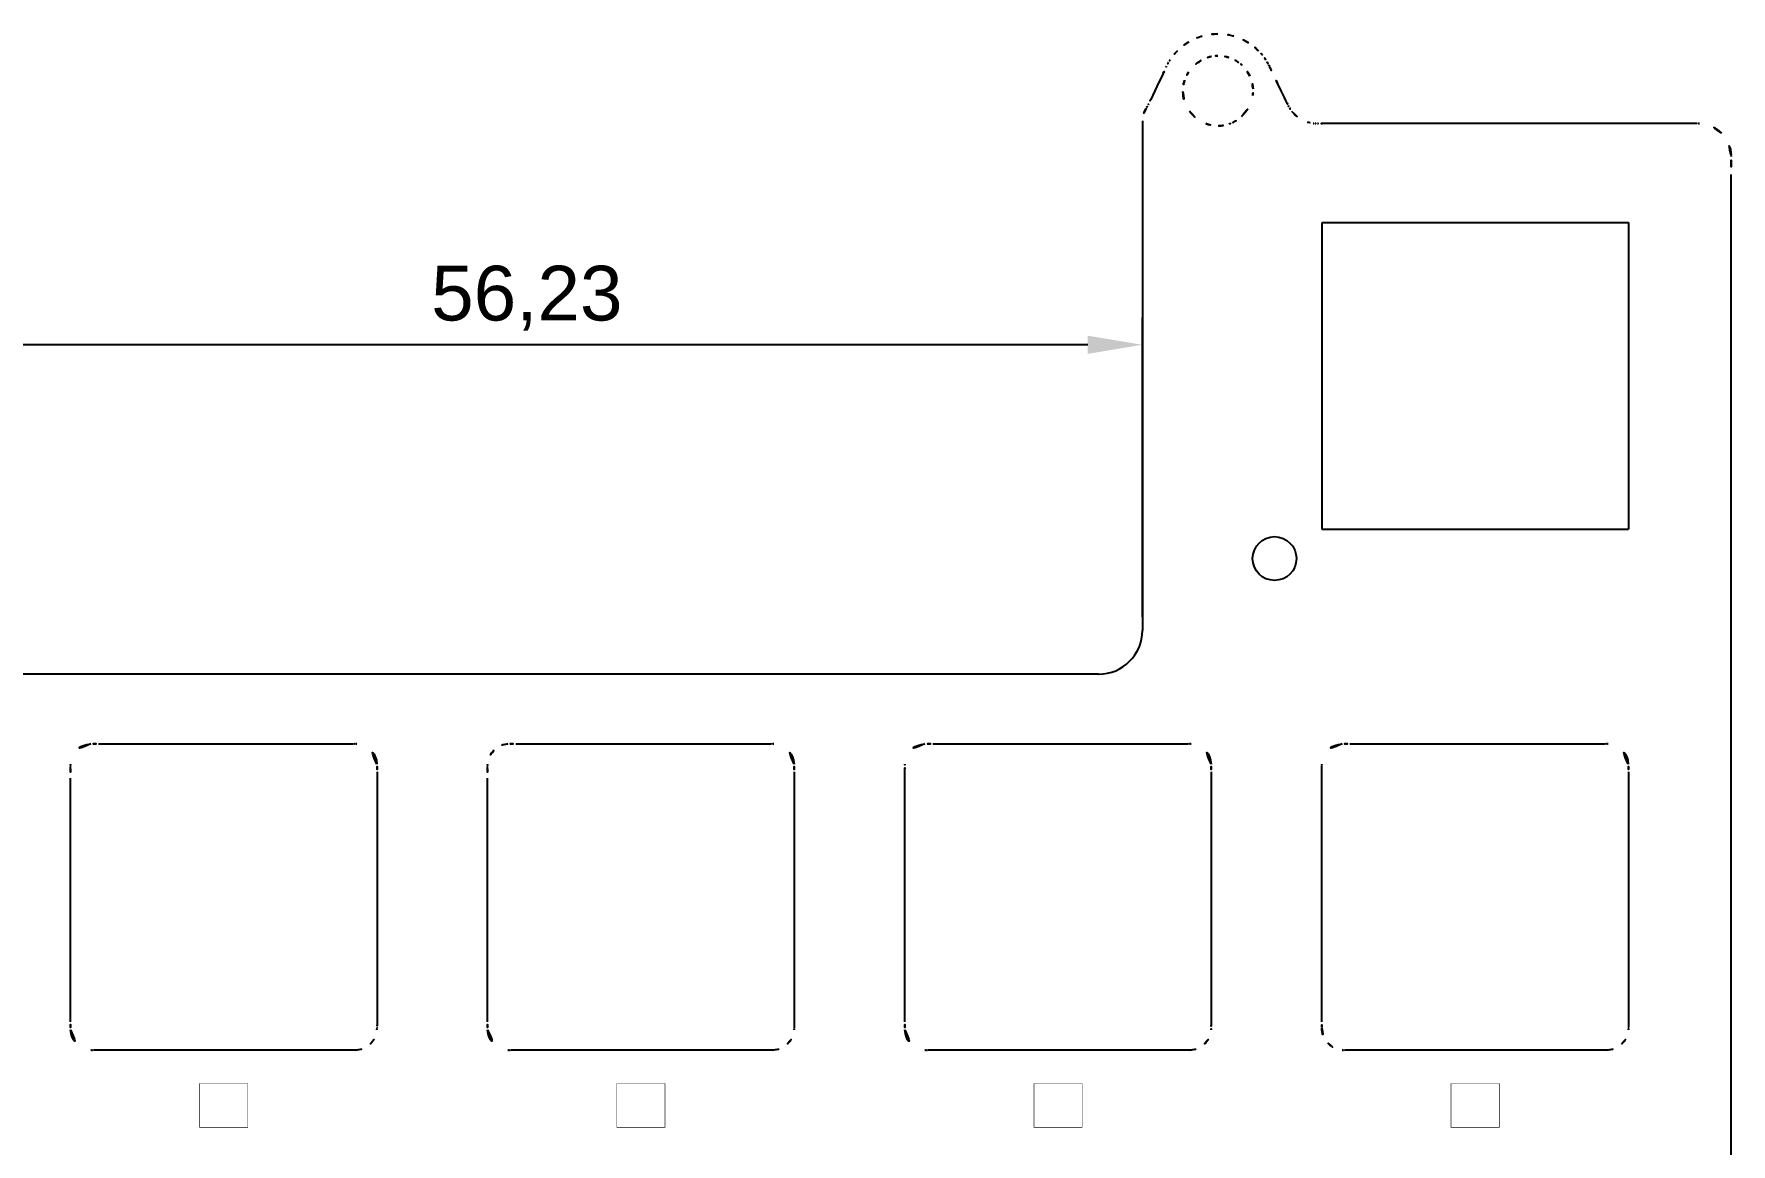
# Model space of a CAD drawing. Header units: millimetres. Extents: x 1963163760 to 1963164260, y 1135949646 to 1135950337.
# Drawn here: x 1963164182.8 to 1963164260.3, y 1135949727 to 1135949777.7 of the extents above; entities that cross this region are included whole.
import ezdxf

# ---------------------------------------------------------------- set-up
doc = ezdxf.new("R2010")
doc.units = ezdxf.units.MM
doc.layers.get('Defpoints').update_dxf_attribs({"color": 30})
doc.styles.get("Standard").update_dxf_attribs({"font": 'arial.ttf'})
doc.dimstyles.new('ISO-25', dxfattribs={"dimtxt": 2.5, "dimasz": 2.5, "dimexe": 1.25, "dimexo": 0.625, "dimtad": 1, "dimtxsty": 'Standard', "dimcen": 2.5, "dimadec": 0, "dimazin": 0, "dimtfac": 1, "dimtmove": 0, "dimatfit": 3, "dimfxl": 1, "dimarcsym": 0})

# ---------------------------------------------------------------- blocks, each defined once
blk = doc.blocks.new('*D1')
at = {"color": 0, "lineweight": -2, "transparency": 16777216}
for p, q in [((1963164177.198424, 1135949751.11639), (1963164177.198424, 1135949764.79095)), ((1963164233.429112, 1135949751.11639), (1963164233.429112, 1135949764.79095)), ((1963164230.929112, 1135949763.54095), (1963164179.698424, 1135949763.54095))]:
    blk.add_line(p, q, dxfattribs=at)
at = {"color": 0, "transparency": 16777216}
for points in [[(1963164179.698424, 1135949763.957617), (1963164179.698424, 1135949763.124283), (1963164177.198424, 1135949763.54095)], [(1963164230.929112, 1135949763.957617), (1963164230.929112, 1135949763.124283), (1963164233.429112, 1135949763.54095)]]:
    blk.add_solid(points, dxfattribs=at)
at = {"layer": 'Defpoints', "color": 0, "transparency": 16777216}
for p in [(1963164177.198424, 1135949763.54095), (1963164177.198424, 1135949750.49139), (1963164233.429112, 1135949750.49139)]:
    blk.add_point(p, dxfattribs=at)
at = {"color": 0, "transparency": 16777216, "insert": (1963164205.313768, 1135949765.668338), "char_height": 2.5, "attachment_point": 5}
blk.add_mtext('56,23', dxfattribs=at)

msp = doc.modelspace()

# ---------------------------------------------------------------- linework, layer by layer
for p, q in [((1963164234.090123, 1135949775.341219), (1963164233.807652, 1135949774.75152)), ((1963164234.372838, 1135949775.930872), (1963164234.090123, 1135949775.341219)), ((1963164239.759129, 1135949775.151678), (1963164239.608067, 1135949775.467722)), ((1963164239.910313, 1135949774.835687), (1963164239.759129, 1135949775.151678)), ((1963164239.970982, 1135949774.709322), (1963164239.910313, 1135949774.835687)), ((1963164240.031529, 1135949774.582819), (1963164239.970982, 1135949774.709322)), ((1963164233.429112, 1135949773.781147), (1963164233.429112, 1135949754.914011)), ((1963164241.838414, 1135949773.645983), (1963164241.650182, 1135949773.646143)), ((1963164242.026524, 1135949773.64596), (1963164241.838414, 1135949773.645983)), ((1963164250.335728, 1135949773.645948), (1963164242.026524, 1135949773.64596)), ((1963164254.490269, 1135949773.645895), (1963164250.335728, 1135949773.645948)), ((1963164258.64481, 1135949773.645685), (1963164254.490269, 1135949773.645895)), ((1963164258.755284, 1135949773.645807), (1963164258.64481, 1135949773.645685)), ((1963164260.310155, 1135949770.512354), (1963164260.30985, 1135949771.329065)), ((1963164260.310216, 1135949769.695612), (1963164260.310155, 1135949770.512354)), ((1963164241.620373, 1135949769.121161), (1963164255.622485, 1135949769.121212)), ((1963164255.622485, 1135949769.121212), (1963164255.623273, 1135949755.120079)), ((1963164260.310338, 1135949716.606756), (1963164260.310216, 1135949769.695612)), ((1963164233.429112, 1135949754.914011), (1963164233.429112, 1135949750.49139)), ((1963164241.621496, 1135949755.119497), (1963164255.623273, 1135949755.120079)), ((1963164227.388527, 1135949748.49139), (1963164179.198424, 1135949748.49139)), ((1963164231.429112, 1135949748.49139), (1963164227.388527, 1135949748.49139)), ((1963164185.757848, 1135949745.307764), (1963164191.329076, 1135949745.308176)), ((1963164191.329076, 1135949745.308176), (1963164196.900426, 1135949745.308618)), ((1963164196.900426, 1135949745.308618), (1963164197.11472, 1135949745.308607)), ((1963164197.11472, 1135949745.308607), (1963164197.329137, 1135949745.308389)), ((1963164197.329137, 1135949745.308389), (1963164197.400548, 1135949745.308344)), ((1963164204.807774, 1135949745.307764), (1963164210.379063, 1135949745.308176)), ((1963164210.379063, 1135949745.308176), (1963164215.950475, 1135949745.308618)), ((1963164215.950475, 1135949745.308618), (1963164216.164708, 1135949745.308607)), ((1963164216.164708, 1135949745.308607), (1963164216.379063, 1135949745.308389)), ((1963164216.379063, 1135949745.308389), (1963164216.450475, 1135949745.308344)), ((1963164223.857701, 1135949745.307764), (1963164229.429051, 1135949745.308176)), ((1963164229.429051, 1135949745.308176), (1963164235.000523, 1135949745.308618)), ((1963164235.000523, 1135949745.308618), (1963164235.214757, 1135949745.308607)), ((1963164235.214757, 1135949745.308607), (1963164235.42899, 1135949745.308389)), ((1963164235.42899, 1135949745.308389), (1963164235.500523, 1135949745.308344)), ((1963164242.907628, 1135949745.307764), (1963164248.479039, 1135949745.308176)), ((1963164248.479039, 1135949745.308176), (1963164254.050572, 1135949745.308618)), ((1963164254.050572, 1135949745.308618), (1963164254.264806, 1135949745.308607)), ((1963164254.264806, 1135949745.308607), (1963164254.479039, 1135949745.308389)), ((1963164254.479039, 1135949745.308389), (1963164254.55045, 1135949745.308344)), ((1963164241.621861, 1135949744.236933), (1963164241.621922, 1135949744.309992)), ((1963164184.472447, 1135949732.594171), (1963164184.471593, 1135949743.736912)), ((1963164184.471959, 1135949744.201212), (1963164184.471959, 1135949744.236929)), ((1963164184.471959, 1135949744.165506), (1963164184.471959, 1135949744.201212)), ((1963164198.471226, 1135949744.022547), (1963164198.471715, 1135949738.451212)), ((1963164203.522069, 1135949738.165518), (1963164203.521641, 1135949743.736912)), ((1963164203.522008, 1135949744.201212), (1963164203.522008, 1135949744.236929)), ((1963164203.522008, 1135949744.165506), (1963164203.522008, 1135949744.201212)), ((1963164217.521397, 1135949744.022547), (1963164217.521641, 1135949738.451212)), ((1963164222.571568, 1135949743.951219), (1963164222.571812, 1135949744.165506)), ((1963164222.571568, 1135949743.736933), (1963164222.571568, 1135949743.951219)), ((1963164222.572057, 1135949738.165518), (1963164222.571568, 1135949743.736933)), ((1963164236.571324, 1135949744.022547), (1963164236.57169, 1135949738.451212)), ((1963164241.621617, 1135949743.951219), (1963164241.621861, 1135949744.165506)), ((1963164241.621617, 1135949743.736933), (1963164241.621617, 1135949743.951219)), ((1963164241.622594, 1135949732.594171), (1963164241.621617, 1135949743.736933)), ((1963164241.621861, 1135949744.201212), (1963164241.621861, 1135949744.236933)), ((1963164241.621861, 1135949744.165506), (1963164241.621861, 1135949744.201212)), ((1963164255.621373, 1135949744.022547), (1963164255.621739, 1135949738.451212)), ((1963164198.471715, 1135949738.451212), (1963164198.472203, 1135949732.879785)), ((1963164203.522496, 1135949732.594171), (1963164203.522069, 1135949738.165518)), ((1963164217.521641, 1135949738.451212), (1963164217.52213, 1135949732.879785)), ((1963164222.572545, 1135949732.594171), (1963164222.572057, 1135949738.165518)), ((1963164236.57169, 1135949738.451212), (1963164236.572057, 1135949732.879785)), ((1963164255.621739, 1135949738.451212), (1963164255.622105, 1135949732.879785)), ((1963164198.472203, 1135949732.665508), (1963164198.471959, 1135949732.451242)), ((1963164198.472203, 1135949732.879785), (1963164198.472203, 1135949732.665508)), ((1963164217.522191, 1135949732.665508), (1963164217.521886, 1135949732.451242)), ((1963164217.52213, 1135949732.879785), (1963164217.522191, 1135949732.665508)), ((1963164236.572057, 1135949732.879785), (1963164236.572057, 1135949732.665508)), ((1963164236.572057, 1135949732.665508), (1963164236.572057, 1135949732.451242)), ((1963164255.622105, 1135949732.665508), (1963164255.621861, 1135949732.451242)), ((1963164255.622105, 1135949732.879785), (1963164255.622105, 1135949732.665508)), ((1963164217.521886, 1135949732.379789), (1963164217.521825, 1135949732.306741)), ((1963164217.521886, 1135949732.451242), (1963164217.521886, 1135949732.415519)), ((1963164217.521886, 1135949732.415519), (1963164217.521886, 1135949732.379789)), ((1963164255.621861, 1135949732.451242), (1963164255.621861, 1135949732.415519)), ((1963164255.621861, 1135949732.415519), (1963164255.621861, 1135949732.379785)), ((1963164185.614781, 1135949731.308344), (1963164185.543248, 1135949731.308374)), ((1963164185.829015, 1135949731.308126), (1963164185.614781, 1135949731.308344)), ((1963164186.04337, 1135949731.308115), (1963164185.829015, 1135949731.308126)), ((1963164191.757603, 1135949731.308336), (1963164186.04337, 1135949731.308115)), ((1963164197.471959, 1135949731.308374), (1963164191.757603, 1135949731.308336)), ((1963164204.66483, 1135949731.308344), (1963164204.593297, 1135949731.308374)), ((1963164204.879063, 1135949731.308126), (1963164204.66483, 1135949731.308344)), ((1963164205.093297, 1135949731.308115), (1963164204.879063, 1135949731.308126)), ((1963164210.807652, 1135949731.308336), (1963164205.093297, 1135949731.308115)), ((1963164216.521886, 1135949731.308374), (1963164210.807652, 1135949731.308336)), ((1963164223.714757, 1135949731.308344), (1963164223.643346, 1135949731.308374)), ((1963164223.929112, 1135949731.308126), (1963164223.714757, 1135949731.308344)), ((1963164224.143346, 1135949731.308115), (1963164223.929112, 1135949731.308126)), ((1963164229.85764, 1135949731.308336), (1963164224.143346, 1135949731.308115)), ((1963164235.571812, 1135949731.308374), (1963164229.85764, 1135949731.308336)), ((1963164242.764683, 1135949731.308344), (1963164242.693272, 1135949731.308374)), ((1963164242.979161, 1135949731.308126), (1963164242.764683, 1135949731.308344)), ((1963164243.193394, 1135949731.308115), (1963164242.979161, 1135949731.308126)), ((1963164248.907567, 1135949731.308336), (1963164243.193394, 1135949731.308115)), ((1963164254.621861, 1135949731.308374), (1963164248.907567, 1135949731.308336))]:
    msp.add_line(p, q)
at = {"const_width": 0.0254}
for points in [[(1963164190.373768, 1135949727.783632), (1963164192.573768, 1135949727.783632), (1963164192.573768, 1135949729.783632), (1963164190.373768, 1135949729.783632)], [(1963164209.423806, 1135949727.783632), (1963164211.623806, 1135949727.783632), (1963164211.623806, 1135949729.783632), (1963164209.423806, 1135949729.783632)], [(1963164209.423806, 1135949727.783632), (1963164211.623806, 1135949727.783632), (1963164211.623806, 1135949729.783632), (1963164209.423806, 1135949729.783632)], [(1963164228.473794, 1135949727.783632), (1963164230.673794, 1135949727.783632), (1963164230.673794, 1135949729.783632), (1963164228.473794, 1135949729.783632)], [(1963164228.473794, 1135949727.783632), (1963164230.673794, 1135949727.783632), (1963164230.673794, 1135949729.783632), (1963164228.473794, 1135949729.783632)], [(1963164247.523882, 1135949727.783632), (1963164249.723882, 1135949727.783632), (1963164249.723882, 1135949729.783632), (1963164247.523882, 1135949729.783632)], [(1963164247.523882, 1135949727.783632), (1963164249.723882, 1135949727.783632), (1963164249.723882, 1135949729.783632), (1963164247.523882, 1135949729.783632)]]:
    msp.add_lwpolyline(points, close=True, dxfattribs=at)
msp.add_circle((1963164239.460168, 1135949753.772314), 1)
for centre, radius, start, end in [((1963164236.905802, 1135949775.104929), 2.64887, 106.44779647, 120.84595198), ((1963164236.879077, 1135949775.090631), 2.655183, 90.00555977, 105.80732296), ((1963164236.878821, 1135949775.087539), 2.658274, 74.21462347, 90.00004098), ((1963164236.848161, 1135949775.094762), 2.659851, 57.76567625, 73.53675084), ((1963164236.892934, 1135949775.139743), 2.615626, 135.54068022, 147.16856519), ((1963164236.91338, 1135949775.092809), 2.663161, 120.85221882, 135.12806373), ((1963164236.844368, 1135949775.089488), 2.666335, 44.91772167, 57.75716777), ((1963164236.860839, 1135949775.13), 2.626122, 38.75215007, 44.54556171), ((1963164162.41008, 1135949810.474095), 79.824011, 334.35827645, 334.55946941), ((1963164241.721764, 1135949772.791548), 7.984502, 154.1887671, 154.85877372), ((1963164237.475409, 1135949774.843394), 3.268402, 150.66864813, 154.15800518), ((1963164236.706532, 1135949775.254629), 2.396716, 147.06035661, 150.23531501), ((1963164236.970346, 1135949775.052311), 1.717311, 119.75893941, 146.80748692), ((1963164236.921168, 1135949775.136606), 1.619724, 102.10239069, 119.72879334), ((1963164236.87562, 1135949775.293167), 1.457141, 89.96058981, 101.64186766), ((1963164236.852195, 1135949775.068562), 1.681922, 71.86714853, 89.16786253), ((1963164236.844777, 1135949775.045034), 1.706591, 54.8144319, 71.87631957), ((1963164236.979913, 1135949775.26186), 1.451584, 46.37131392, 54.24226639), ((1963164236.84163, 1135949775.130682), 1.641976, 24.80932439, 46.0369295), ((1963164237.036838, 1135949775.271438), 2.400333, 32.41065494, 38.74894357), ((1963164235.723121, 1135949774.512067), 3.916929, 28.57678396, 31.48835148), ((1963164235.63883, 1135949774.45993), 4.015893, 26.75932115, 28.65478026), ((1963164235.634143, 1135949774.513284), 3.996366, 25.37637799, 26.04603268), ((1963164276.84368, 1135949793.941034), 41.563095, 205.22796411, 205.80745708), ((1963164236.798623, 1135949775.142696), 1.522729, 161.47765744, 180.78322855), ((1963164236.897891, 1135949775.10057), 1.630259, 146.83275104, 161.18211186), ((1963164236.831483, 1135949775.126066), 1.653123, 3.72458396, 24.80697161), ((1963164163.557787, 1135949739.156594), 84.274214, 25.52271285, 25.80850189), ((1963164228.711888, 1135949776.920735), 5.533606, 334.04039086, 335.00715359), ((1963164253.788616, 1135949765.138097), 22.173336, 154.30644051, 154.78939683), ((1963164236.882482, 1135949775.15081), 1.606707, 181.03164656, 215.29706532), ((1963164236.798415, 1135949775.202413), 1.688305, 313.3079485, 350.93024064), ((1963164236.969758, 1135949775.163302), 1.512984, 351.36998733, 2.65755489), ((1963164248.411509, 1135949778.575516), 9.282548, 205.47578067, 206.23682536), ((1963164234.429112, 1135949773.781147), 1, 147.2033118, 180), ((1963164232.410269, 1135949775.082037), 1.401675, 327.2033118, 327.60323027), ((1963164231.788157, 1135949775.436826), 2.117318, 328.51644891, 330.58950115), ((1963164231.324753, 1135949775.704617), 2.652509, 330.46598079, 332.95308127), ((1963164236.87839, 1135949775.1476), 1.601513, 215.28794226, 249.66818273), ((1963164236.846141, 1135949775.150936), 1.61811, 295.18451594, 313.328493), ((1963164241.528782, 1135949775.184371), 1.609753, 206.27106135, 210.66128689), ((1963164241.372689, 1135949775.099403), 1.432166, 210.92182859, 218.58632139), ((1963164241.438751, 1135949775.168708), 1.527085, 219.07301798, 252.16751754), ((1963164236.911805, 1135949775.254208), 1.713098, 249.85912089, 268.99060972), ((1963164236.891716, 1135949775.02944), 1.488098, 269.61155054, 271.60458032), ((1963164236.874303, 1135949775.105991), 1.565182, 272.16327956, 289.25337399), ((1963164236.867731, 1135949775.12993), 1.589949, 289.192511, 294.80256471), ((1963164241.39759, 1135949775.041102), 1.393005, 252.17187656, 263.21209574), ((1963164241.477264, 1135949776.055051), 2.409608, 264.18058184, 266.00436617), ((1963164241.490282, 1135949776.261318), 2.616281, 266.03472421, 268.55599978), ((1963164241.454479, 1135949779.841971), 6.196176, 269.72140912, 270.41787472), ((1963164241.612553, 1135949742.715717), 30.930448, 89.93029107, 90.20911354), ((1963164258.768143, 1135949768.427167), 5.218656, 88.91750077, 90.14118016), ((1963164258.815078, 1135949772.152575), 1.493211, 44.94325133, 88.01753841), ((1963164258.810556, 1135949772.147795), 1.499788, 2.07433053, 44.95043789), ((1963164258.15287, 1135949772.131818), 2.157636, 0.37310856, 1.86617388), ((1963164381.774835, 1135949771.492433), 121.465096, 179.82018813, 180.07705822), ((1963164222.381371, 1135949772.026753), 37.929276, 359.7686882, 0.17993481), ((1963219281.19756, 1135949766.534365), 55039.577247, 179.9973089055, 180.011884529), ((1963164231.429112, 1135949750.49139), 2, 270, 0), ((1963164185.470158, 1135949744.309927), 0.998314, 94.19503773, 175.80211254), ((1963164185.533378, 1135949743.316655), 1.993572, 88.73215873, 93.91887055), ((1963164185.756142, 1135949753.384144), 8.07638, 268.7324868, 270.0121031), ((1963164197.43187, 1135949737.109063), 8.199341, 89.70919662, 90.2188808), ((1963164197.470053, 1135949744.173436), 1.134867, 86.14145552, 89.8267315), ((1963164197.47343, 1135949744.309997), 0.998405, 4.20224281, 85.80746842), ((1963164204.519538, 1135949744.311119), 0.997085, 94.1686993, 135.02514328), ((1963164204.583177, 1135949743.320369), 1.989858, 88.72610564, 93.92251251), ((1963164204.805898, 1135949753.384142), 8.076378, 268.73370288, 270.01330521), ((1963164216.479152, 1135949732.836107), 12.472269, 89.79640532, 90.1317408), ((1963164216.519462, 1135949744.165332), 1.142973, 86.1367186, 89.79894613), ((1963164216.523502, 1135949744.310127), 0.998251, 4.19539394, 85.80816723), ((1963164223.570101, 1135949744.30996), 0.998279, 94.19329851, 175.80385275), ((1963164223.633266, 1135949743.318002), 1.992223, 88.73051928, 93.91899413), ((1963164223.855825, 1135949753.378678), 8.070914, 268.73326556, 270.01331887), ((1963164235.529201, 1135949732.836107), 12.472269, 89.79640532, 90.1317408), ((1963164235.569244, 1135949744.157817), 1.150489, 86.14868494, 89.78697957), ((1963164235.573747, 1135949744.310324), 0.998041, 4.18498491, 85.81856264), ((1963164242.62015, 1135949744.30996), 0.998279, 94.19329851, 175.80385275), ((1963164242.683289, 1135949743.318459), 1.991765, 88.73124341, 93.91915768), ((1963164242.905112, 1135949753.314614), 8.00685, 268.72815541, 270.01800438), ((1963164254.579128, 1135949732.836107), 12.472269, 89.79640532, 90.1317408), ((1963164254.619795, 1135949744.165344), 1.14296, 86.15466765, 89.816896), ((1963164254.62366, 1135949744.310334), 0.998054, 4.18432697, 85.81780933), ((1963164189.938172, 1135949744.278027), 5.466368, 179.66494997, 180.43077048), ((1963164185.686073, 1135949744.302901), 1.214196, 176.21728899, 179.66541441), ((1963164196.454952, 1135949744.24728), 2.018777, 358.73940059, 3.85932412), ((1963164208.988221, 1135949744.278027), 5.466368, 179.66494997, 180.43077048), ((1963164204.614778, 1135949744.309086), 1.092832, 176.12154826, 179.95250286), ((1963164204.520985, 1135949744.309516), 0.999242, 135.01876811, 175.782403), ((1963164215.504894, 1135949744.246597), 2.018808, 358.7588166, 3.87868436), ((1963164223.996644, 1135949744.289481), 1.425218, 176.23750973, 180.61134089), ((1963164234.554943, 1135949744.246597), 2.018808, 358.7588166, 3.87868436), ((1963164242.836098, 1135949744.302901), 1.214196, 176.21728899, 179.66541441), ((1963164253.604884, 1135949744.245914), 2.01884, 358.77821867, 3.89805823), ((1963164560.475448, 1135949743.629934), 376.003871, 179.91839288, 179.98370317), ((1963164206.796417, 1135949744.019727), 8.325191, 178.73948253, 179.9805886), ((1963164579.525497, 1135949743.629934), 376.003871, 179.91839288, 179.98370317), ((1963164224.921429, 1135949744.037573), 7.400047, 178.72008017, 180.11634553), ((1963164214.495095, 1135949744.19723), 8.076779, 359.77495837, 0.54656005), ((1963164244.896223, 1135949744.022547), 8.324899, 178.75885757, 180), ((1963164263.946617, 1135949744.025361), 8.325244, 178.77827359, 180.01937042), ((1963164186.488722, 1135949732.370133), 2.018702, 178.75876197, 183.87879431), ((1963164176.14834, 1135949732.594173), 8.324107, 358.75880295, 359.99998634), ((1963164185.469973, 1135949732.306363), 0.997987, 184.18251864, 265.82126151), ((1963164197.477956, 1135949732.305086), 0.993759, 312.73407033, 355.88315417), ((1963164197.25826, 1135949732.313825), 1.213536, 356.21629035, 359.66555109), ((1963164187.544963, 1135949732.370655), 10.926999, 359.66486801, 0.04787963), ((1963164203.700534, 1135949732.415515), 5.228697, 179.6084905, 180.3915095), ((1963164205.538771, 1135949732.370133), 2.018702, 178.75876197, 183.87879431), ((1963164195.198389, 1135949732.594173), 8.324107, 358.75880295, 359.99998634), ((1963164204.520257, 1135949732.306602), 0.998239, 184.19525671, 265.80876967), ((1963164216.52793, 1135949732.305157), 0.993839, 312.73089996, 355.879375), ((1963164216.308309, 1135949732.313825), 1.213536, 356.21629035, 359.66555109), ((1963164224.588691, 1135949732.369449), 2.018649, 178.73937327, 183.8594477), ((1963164214.248821, 1135949732.596984), 8.323724, 358.73937327, 359.98064324), ((1963164223.570282, 1135949732.306712), 0.998345, 184.20113329, 265.81059162), ((1963164235.576452, 1135949732.30611), 0.995431, 312.7563625, 355.83097273), ((1963164235.147219, 1135949732.328863), 1.425208, 356.17317827, 0.54701082), ((1963164244.649199, 1135949732.419517), 8.077205, 179.77495837, 180.54654639), ((1963164247.099598, 1135949732.338659), 5.477648, 179.56968041, 180.33469487), ((1963164242.62928, 1135949732.311535), 1.007248, 180.27723845, 222.75913677), ((1963164194.567792, 1135949732.594162), 47.054801, 359.73897656, 0.00001366), ((1963164254.6265, 1135949732.30611), 0.995431, 312.7563625, 355.83097273), ((1963164254.408406, 1135949732.313825), 1.213536, 356.21629035, 359.66555109), ((1963164250.158501, 1135949732.338698), 5.463514, 359.66486801, 0.43087976), ((1963164185.474424, 1135949732.455156), 1.146727, 266.1412229, 269.79146019), ((1963164185.51833, 1135949744.740027), 13.431676, 269.79490264, 270.10629146), ((1963164197.470533, 1135949732.312941), 1.004566, 270.08132026, 312.74102105), ((1963164204.524326, 1135949732.447692), 1.139266, 266.12327384, 269.7974435), ((1963164204.567677, 1135949744.740024), 13.431674, 269.79789429, 270.1092831), ((1963164216.520598, 1135949732.312814), 1.004438, 270.07345187, 312.74178468), ((1963164223.574405, 1135949732.447693), 1.139267, 266.12178088, 269.79594082), ((1963164223.617726, 1135949744.740024), 13.431674, 269.79789429, 270.1092831), ((1963164235.570497, 1135949732.312654), 1.004278, 270.07507747, 312.75240843), ((1963164242.619672, 1135949732.302339), 0.99395, 222.7459318, 265.82309709), ((1963164242.624243, 1135949732.44769), 1.139263, 266.12627248, 269.80043515), ((1963164242.667653, 1135949744.740024), 13.431674, 269.79789429, 270.1092831), ((1963164254.620545, 1135949732.312654), 1.004278, 270.07507747, 312.75240843)]:
    msp.add_arc(centre, radius, start, end)

# ---------------------------------------------------------------- dimensions: what is measured, and where the dimension line sits
dim = msp.add_linear_dim(base=(1963164177.198424, 1135949763.54095), p1=(1963164233.429112, 1135949750.49139), p2=(1963164177.198424, 1135949750.49139), dimstyle='ISO-25')
dim.commit()
dim.dimension.update_dxf_attribs({"geometry": '*D1', "text_midpoint": (1963164205.313768, 1135949765.668338)})

doc.saveas('drawing.dxf')
